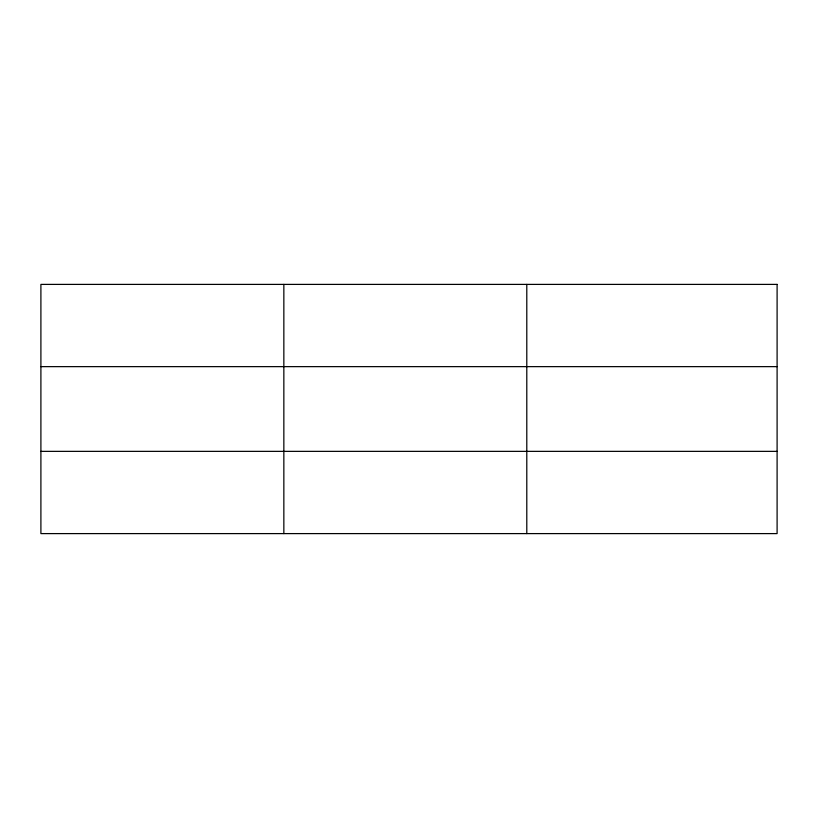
<?xml version="1.0" encoding="UTF-8"?>
<svg xmlns="http://www.w3.org/2000/svg" width="818" height="818" viewBox="0 0 818 818"><rect width="100%" height="100%" fill="white"/><g stroke="black" fill="none" stroke-linecap="round" stroke-linejoin="round"><path stroke-width="1.23" d="M283.846 284.398L283.846 533.602M526.792 284.398L526.792 533.602M40.9 366.638L777.1 366.638M40.9 451.362L777.1 451.362M777.1 284.398L777.1 533.602L40.9 533.602L40.9 284.398L777.1 284.398"/></g></svg>
